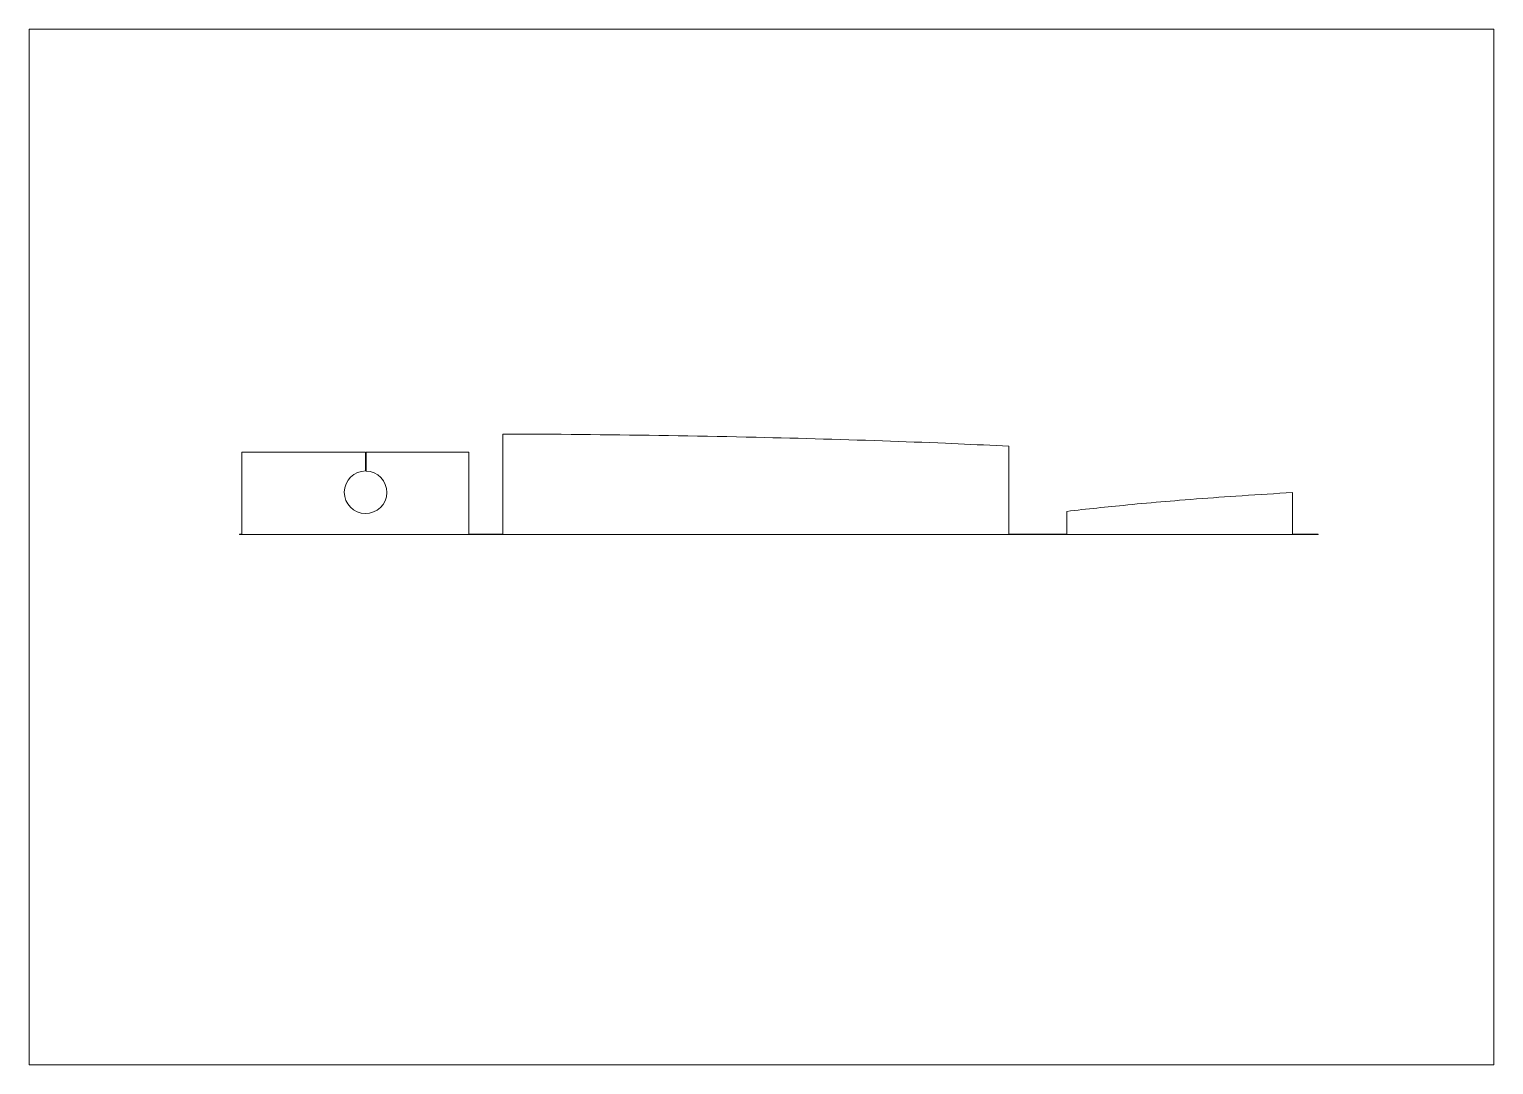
# Paper-space layout 'Sheet' of a CAD drawing. Header units: millimetres. Extents: x 0 to 420, y 0 to 297.
# The model-space entities are those that its viewports show. They can reach past a viewport. Long polylines and large blocks are cut down to what shows.
import ezdxf

# ---------------------------------------------------------------- set-up
doc = ezdxf.new("R2010")
doc.units = ezdxf.units.MM
doc.layers.add('Geometries', color=7, linetype='Continuous')

msp = doc.modelspace()

# ---------------------------------------------------------------- linework, layer by layer
at = {"layer": 'Geometries', "linetype": 'Continuous', "lineweight": 13}
for p, q in [((135.82, 152.2), (135.82, 180.9)), ((280.92, 177.41), (280.92, 152.2)), ((96.47, 175.7), (60.98, 175.7)), ((60.98, 175.7), (60.98, 152.2)), ((96.47, 170.3), (96.47, 175.7)), ((126.1, 175.7), (96.57, 175.7)), ((96.57, 175.7), (96.57, 170.3)), ((126.1, 175.7), (126.1, 152.2)), ((362.26, 152.2), (362.26, 164.11)), ((297.57, 158.7), (297.57, 152.2)), ((60.33, 152.2), (60.98, 152.2)), ((60.33, 152.1), (60.33, 152.2)), ((60.33, 152.1), (369.67, 152.1)), ((126.1, 152.2), (135.82, 152.2)), ((280.92, 152.2), (297.57, 152.2)), ((362.26, 152.2), (369.67, 152.2)), ((369.67, 152.2), (369.67, 152.1))]:
    msp.add_line(p, q, dxfattribs=at)
at = {"layer": 'Geometries', "linetype": 'Continuous', "lineweight": 13, "flags": 128}
for points in [[(280.92, 177.41), (279.11, 177.5), (277.3, 177.59), (275.49, 177.68), (273.68, 177.77), (271.87, 177.85), (270.05, 177.94), (268.24, 178.02), (266.43, 178.1), (264.62, 178.18), (262.81, 178.25), (260.54, 178.35), (258.28, 178.44), (256.01, 178.53), (253.75, 178.61), (251.48, 178.7), (249.21, 178.78), (246.95, 178.86), (244.68, 178.94), (242.27, 179.02), (239.85, 179.1), (237.43, 179.18), (235.02, 179.26), (232.6, 179.33), (230.18, 179.4), (227.76, 179.47), (225.35, 179.54), (222.93, 179.61), (220.51, 179.68), (218.1, 179.74), (215.68, 179.8), (213.26, 179.86), (210.84, 179.92), (208.43, 179.98), (205.64, 180.04), (202.85, 180.1), (200.06, 180.16), (197.27, 180.21), (194.48, 180.27), (191.69, 180.32), (188.9, 180.37), (186.11, 180.42), (183.32, 180.46), (180.53, 180.5), (177.74, 180.54), (174.95, 180.58), (172.16, 180.62), (169.36, 180.65), (166.57, 180.69), (163.77, 180.72), (160.98, 180.74), (158.18, 180.77), (155.39, 180.79), (152.59, 180.82), (149.8, 180.83), (147, 180.85), (144.21, 180.87), (141.41, 180.88), (138.62, 180.89), (135.82, 180.9)], [(362.26, 164.11), (360.46, 164), (358.66, 163.9), (356.86, 163.79), (355.06, 163.68), (353.27, 163.56), (351.47, 163.45), (349.67, 163.33), (347.87, 163.21), (346.07, 163.09), (344.45, 162.98), (342.83, 162.87), (341.21, 162.75), (339.6, 162.63), (337.98, 162.51), (336.36, 162.39), (334.74, 162.27), (333.12, 162.15), (331.51, 162.02), (329.89, 161.89), (328.54, 161.78), (327.19, 161.67), (325.85, 161.55), (324.5, 161.44), (323.15, 161.32), (321.8, 161.2), (320.46, 161.08), (319.11, 160.96), (317.76, 160.84), (316.42, 160.71), (315.07, 160.58), (313.73, 160.45), (312.65, 160.35), (311.57, 160.24), (310.49, 160.13), (309.41, 160.02), (308.34, 159.91), (307.26, 159.8), (306.18, 159.68), (305.1, 159.57), (304.03, 159.45), (302.95, 159.33), (301.87, 159.21), (300.8, 159.08), (299.72, 158.96), (298.64, 158.83), (297.57, 158.7)]]:
    msp.add_lwpolyline(points, dxfattribs=at)
at = {"layer": 'Geometries', "linetype": 'Continuous', "lineweight": 13}
msp.add_arc((96.45, 164.2), 6.1, 89.7526, 88.8133, dxfattribs=at)

psp = doc.layouts.new('Sheet')

# ---------------------------------------------------------------- viewports
at = {"layer": '0'}
psp.add_viewport(center=(210, 148.5), size=(420, 297), view_center_point=(210, 148.5), view_height=297, dxfattribs=at)

doc.saveas('drawing.dxf')
